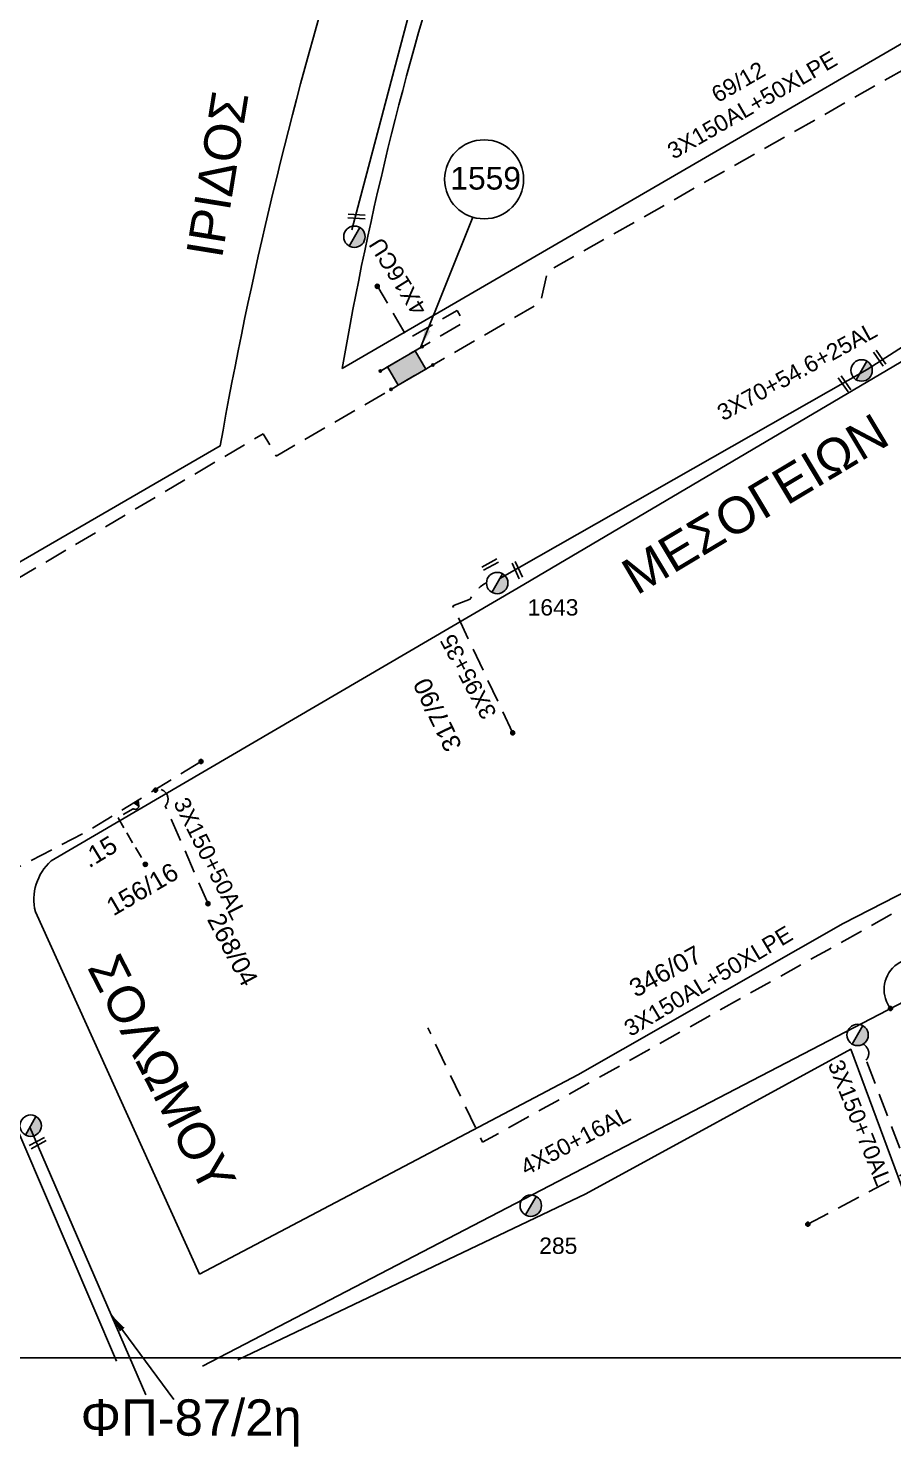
# Model space of a CAD drawing. Header units: millimetres. Extents: x 938 to 3112, y 793 to 1825.
# Drawn here: x 1384.3 to 1479.4, y 794.6 to 950.7 of the extents above; entities that cross this region are included whole.
import ezdxf
from ezdxf.enums import TextEntityAlignment as Align

# ---------------------------------------------------------------- set-up
doc = ezdxf.new("R2010")
doc.units = ezdxf.units.MM
doc.linetypes.add('DASHED', pattern=[19.05, 12.7, -6.35])
for name, color, linetype in [('Link Box 4 Διευθύνσεων', 7, 'Continuous'), ('Pillar OTE', 7, 'Continuous'), ('Άγνωστα', 7, 'Continuous'), ('Γέφυρες Εναερίου Δικτύου', 7, 'Continuous'), ('Γυμνά εναέρια ΧΤ και ΦΟΠ (3Φ)   4x50+16AL', 7, 'Continuous'), ('Επιγραφές - Σχήματα', 7, 'Continuous'), ('Καλώδια ΧΤ   2x6AL', 7, 'DASHED'), ('Καλώδια ΧΤ   3x150+50AL', 7, 'DASHED'), ('Καλώδια ΧΤ   3x150+70AL', 7, 'DASHED'), ('Καλώδια ΧΤ   3x150AL+50XLPE', 7, 'DASHED'), ('Καλώδια ΧΤ   3x95+35CU', 7, 'DASHED'), ('Καλώδια ΧΤ 4Χ16 CU', 7, 'Continuous'), ('Μηχανική τομή', 7, 'Continuous'), ('Στύλος ΦΜ', 7, 'Continuous'), ('Στύλος ΦΜ @ 1', 7, 'Continuous'), ('Συνδέσεις', 7, 'Continuous'), ('Συνεστραμμένα ΧΤ   3x70+54.6+25AL', 7, 'SYN_LINE'), ('Υπόβαθρο ΔΕΗ', 7, 'Continuous'), ('Υπόγεια Καλώδια Δικτύου ΧΤ   .15', 7, 'DASHED')]:
    doc.layers.add(name, color=color, linetype=linetype)
doc.styles.get("Standard").update_dxf_attribs({"font": 'arial.ttf'})
doc.linetypes.add('SYN_LINE', pattern='A,0.5,-0.0001,["/\\/\\/\\/",Standard,S=0.1,R=0,X=0,Y=-0.05],-0.25', length=0.7501)
doc.dimstyles.new('ISO-25', dxfattribs={"dimtxt": 2.5, "dimasz": 2.5, "dimexe": 1.25, "dimexo": 0.625, "dimtad": 1, "dimtxsty": 'Standard', "dimcen": 2.5, "dimaunit": 2, "dimazin": 0, "dimtfac": 1, "dimtmove": 0, "dimatfit": 3, "dimfxl": 1, "dimarcsym": 0})

# ---------------------------------------------------------------- blocks, each defined once
blk = doc.blocks.new('ΥΠΑΡΧΩΝ ΤΣΙΜΕΝΤΕΝΙΟΣ ΣΤΥΛΟΣ')
at = {"layer": 'Στύλος ΦΜ'}
blk.add_hatch(color=256, dxfattribs=at).paths.add_polyline_path([(-1.29, -2.28, 0.574793), (2.62, 0, 0.268822), (1.3, 2.27)])
blk.add_line((-1.29, -2.28), (1.3, 2.27), dxfattribs=at)
blk.add_circle((0, 0), 2.62, dxfattribs=at)
at = {"layer": 'Στύλος ΦΜ', "flags": 4}
for tag, p in [('ΑΡΙΘΜΟΣ', (-4.68, 8.05)), ('ΤΥΠΟΣ', (-4.91, 3.03))]:
    blk.add_attdef(tag, p, '', height=4, dxfattribs=at)
blk = doc.blocks.new('ΜΗΧΑΝΙΚΗ ΤΟΜΗ')
at = {"layer": 'Μηχανική τομή', "ltscale": 40}
for p, q in [((-1.89, 0.78), (1.89, 0.78)), ((1.89, 0), (-1.89, 0))]:
    blk.add_line(p, q, dxfattribs=at)
blk = doc.blocks.new('_ΣΥΝΔΕΣΗ')
at = {"layer": 'Συνδέσεις', "linetype": 'SYN_LINE', "ltscale": 40}
blk.add_hatch(color=256, dxfattribs=at).paths.add_polyline_path([(0.5, -0.01, 1), (-0.5, -0.01, 1)])
at = {"layer": 'Συνδέσεις'}
blk.add_circle((0, -0.01), 0.5, dxfattribs=at)
blk = doc.blocks.new('LINK BOX 4 ΑΝΑΧΩΡΗΣΕΩΝ_')
at = {"layer": 'Link Box 4 Διευθύνσεων', "ltscale": 40}
for points in [[(-5.33, -0.25, 1), (-5.33, 0.25, 1)], [(-3.54, 0), (-3.54, -4.67), (3.54, -4.67), (3.54, 0)], [(5.33, -0.25, 1), (5.33, 0.25, 1)], [(-5.33, -4.92, 1), (-5.33, -4.42, 1)], [(5.33, -4.92, 1), (5.33, -4.42, 1)]]:
    blk.add_hatch(color=256, dxfattribs=at).paths.add_polyline_path(points)
for p, q in [((-3.54, 0), (-5.33, 0)), ((5.33, 0), (3.54, 0)), ((-3.54, -4.67), (-5.33, -4.67)), ((5.33, -4.67), (3.54, -4.67))]:
    blk.add_line(p, q, dxfattribs=at)
blk.add_lwpolyline([(-3.54, -4.67), (-3.54, 0), (3.54, 0), (3.54, -4.67)], close=True, dxfattribs=at)
for centre in [(-5.33, 0), (5.33, 0), (-5.33, -4.67), (5.33, -4.67)]:
    blk.add_circle(centre, 0.252, dxfattribs=at)

msp = doc.modelspace()

# ---------------------------------------------------------------- hatches: boundary and pattern name
at = {"layer": 'Pillar OTE', "ltscale": 40}
h = msp.add_hatch(color=256, dxfattribs=at)
h.dxf.hatch_style = 1
h.paths.add_polyline_path([(1395.93, 865.5), (1396.47, 865.14), (1396.41, 865.79)])

# ---------------------------------------------------------------- linework, layer by layer
msp.add_lwpolyline([(1396.41, 865.79), (1396.47, 865.14), (1395.93, 865.5), (1396.41, 865.79)], dxfattribs=at)
at = {"layer": 'Άγνωστα', "color": 27, "linetype": 'DASHED', "ltscale": 0.1}
msp.add_lwpolyline([(1396.47, 865.14, -0.559278), (1395.85, 864.84), (1394.18, 863.85), (1397.18, 858.72)], format="xyb", dxfattribs=at)
at = {"layer": 'Γέφυρες Εναερίου Δικτύου', "color": 30, "flags": 128}
msp.add_lwpolyline([(1397.24, 800.35), (1384.46, 829.78)], dxfattribs=at)
at = {"layer": 'Γυμνά εναέρια ΧΤ και ΦΟΠ (3Φ)   4x50+16AL', "color": 27, "ltscale": 20, "flags": 128}
msp.add_lwpolyline([(1502.48, 865.85), (1493.51, 856.96), (1481.69, 844.15), (1403.47, 803.51)], dxfattribs=at)
at = {"layer": 'Επιγραφές - Σχήματα'}
msp.add_lwpolyline([(974.02, 1807.96), (2963.81, 1807.96), (2963.81, 804.4), (974.02, 804.4)], close=True, dxfattribs=at)
at = {"layer": 'Επιγραφές - Σχήματα', "linetype": 'Continuous', "ltscale": 0.2}
msp.add_circle((1434.47, 934.12), 4.35, dxfattribs=at)
msp.add_arc((1481.95, 844.94), 3.45, 43.2, 219.1443, dxfattribs=at)
at = {"layer": 'Καλώδια ΧΤ   2x6AL', "color": 62, "linetype": 'SYN_LINE', "ltscale": 20, "flags": 128}
msp.add_lwpolyline([(1419.91, 928.56), (1430.05, 966.86), (1442.7, 1007.12), (1455.31, 1048.29), (1463.18, 1084.7), (1474.52, 1117.51)], dxfattribs=at)
at = {"layer": 'Καλώδια ΧΤ   3x150+50AL', "color": 27, "linetype": 'DASHED', "ltscale": 0.2, "flags": 128}
msp.add_lwpolyline([(1404.1, 854.38), (1399.38, 865.15, 0.760238), (1398.29, 866.96, 0.529413)], format="xyb", dxfattribs=at)
at = {"layer": 'Καλώδια ΧΤ   3x150+70AL', "color": 27, "linetype": 'DASHED', "ltscale": 0.2, "flags": 128}
msp.add_lwpolyline([(1470.09, 819.11), (1481.19, 824.98), (1476.53, 837.18)], dxfattribs=at)
at = {"layer": 'Καλώδια ΧΤ   3x150+70AL', "color": 27, "linetype": 'DASHED', "ltscale": 0.2}
msp.add_arc((1475.68, 837.93), 1.13, 318.2666, 63.6853, dxfattribs=at)
at = {"layer": 'Καλώδια ΧΤ   3x150AL+50XLPE', "color": 151, "linetype": 'DASHED', "ltscale": 0.2, "flags": 128}
msp.add_lwpolyline([(1509.93, 863.33, -0.520201), (1505.96, 862.87, 0.304436), (1503.85, 863.42, -0.17037), (1498.97, 863.42, 0.17037), (1497.61, 863.42), (1434.31, 828.13), (1428.27, 840.73)], format="xyb", dxfattribs=at)
at = {"layer": 'Καλώδια ΧΤ   3x95+35CU', "color": 1, "linetype": 'DASHED', "ltscale": 0.2, "flags": 128}
msp.add_lwpolyline([(1437.6, 873.22), (1431.02, 887.17), (1432.92, 887.9, -0.162457), (1434.73, 889.7, -0.162457)], format="xyb", dxfattribs=at)
at = {"layer": 'Καλώδια ΧΤ 4Χ16 CU', "color": 7, "linetype": 'DASHED', "ltscale": 0.2, "flags": 128}
msp.add_lwpolyline([(1423.05, 913.01), (1427.65, 915.7), (1432.21, 918.36), (1431.51, 919.68), (1426.1, 916.58), (1422.77, 922.28)], dxfattribs=at)
at = {"layer": 'Συνεστραμμένα ΧΤ   3x70+54.6+25AL', "color": 1, "linetype": 'SYN_LINE', "ltscale": 20, "flags": 128}
msp.add_lwpolyline([(1489.15, 921.22), (1476.64, 913.19), (1436.21, 890.19)], dxfattribs=at)
at = {"layer": 'Υπόβαθρο ΔΕΗ', "flags": 128}
for points in [[(968.38, 1262.3), (1005.47, 1287.97), (1014.92, 1295.64, -0.130124), (1034.24, 1303.02), (1175.39, 1294.7, -0.110076), (1201.96, 1285.33), (1304.22, 1218.33), (1384.98, 1168.46), (1393.57, 1163.42, 0.165982), (1435.91, 1153.55), (1472.6, 1165.05), (1488.44, 1174, -0.021018), (1470.61, 1112.18, -0.014819), (1448.44, 1053.13, 0.028235), (1433.99, 1007.54, -0.000628), (1418.67, 960, 0.029886), (1405.42, 904.78), (1297.7, 842.37), (1280.84, 831.49), (1256.36, 814.91), (1238.89, 804.31)], [(968.38, 1262.3), (1005.47, 1287.97), (1014.92, 1295.64, -0.130124), (1034.24, 1303.02), (1175.39, 1294.7, -0.110076), (1201.96, 1285.33), (1304.22, 1218.33), (1384.98, 1168.46), (1393.57, 1163.42, 0.165982), (1435.91, 1153.55), (1472.6, 1165.05), (1488.44, 1174, -0.021018), (1470.61, 1112.18, -0.014819), (1448.44, 1053.13, 0.028235), (1433.99, 1007.54, -0.000628), (1418.67, 960, 0.029886), (1405.42, 904.78), (1297.7, 842.37), (1280.84, 831.49), (1256.36, 814.91), (1238.89, 804.31)], [(1418.85, 913.28), (1525.88, 975.48), (1524.95, 980.81), (1537.47, 1044.15), (1542.92, 1070.54), (1516.42, 1075.32), (1518.48, 1084.66), (1544.52, 1079.51), (1552.69, 1115.16), (1517.82, 1121.04), (1512.01, 1088.63), (1503.77, 1089.88), (1514.57, 1150.13), (1520.98, 1183.71), (1500.46, 1179.08, -0.024804), (1477.56, 1100.35, 0.005729), (1457.53, 1046.26, 0.038416), (1443.69, 1002.46, -0.017722), (1431.62, 964.47, 0.03706), (1418.85, 913.28, 4.343855)], [(1418.85, 913.28), (1525.88, 975.48), (1524.95, 980.81), (1537.47, 1044.15), (1542.92, 1070.54), (1516.42, 1075.32), (1518.48, 1084.66), (1544.52, 1079.51), (1552.69, 1115.16), (1517.82, 1121.04), (1512.01, 1088.63), (1503.77, 1089.88), (1514.57, 1150.13), (1520.98, 1183.71), (1500.46, 1179.08, -0.024804), (1477.56, 1100.35, 0.005729), (1457.53, 1046.26, 0.038416), (1443.69, 1002.46, -0.017722), (1431.62, 964.47, 0.03706), (1418.85, 913.28, 4.343855)], [(1403.13, 813.61), (1385.08, 853.5, -0.276708), (1386.81, 859.1), (1438.21, 889.15), (1489.14, 919.22), (1509.07, 870.18), (1473.99, 852.2), (1444.79, 835.55), (1403.13, 813.61)], [(1403.13, 813.61), (1385.08, 853.5, -0.276708), (1386.81, 859.1), (1438.21, 889.15), (1489.14, 919.22), (1509.07, 870.18), (1473.99, 852.2), (1444.79, 835.55), (1403.13, 813.61)]]:
    msp.add_lwpolyline(points, format="xyb", dxfattribs=at)
for points in [[(1325.44, 805.45), (1319.47, 819.17), (1371.32, 848.88), (1375.72, 846.68), (1393.99, 804.04)], [(1325.44, 805.45), (1319.47, 819.17), (1371.32, 848.88), (1375.72, 846.68), (1393.99, 804.04)], [(1407.37, 804.2), (1445.65, 822.46), (1474.83, 838.37), (1485.74, 808.98)], [(1407.37, 804.2), (1445.65, 822.46), (1474.83, 838.37), (1485.74, 808.98)]]:
    msp.add_lwpolyline(points, dxfattribs=at)
at = {"layer": 'Υπόγεια Καλώδια Δικτύου ΧΤ   .15', "color": 30, "linetype": 'DASHED', "ltscale": 0.2, "flags": 128}
msp.add_lwpolyline([(1364.4, 846.91), (1360.21, 844.72), (1358.9, 847.73), (1373.93, 855.87), (1364.58, 876.94), (1364.58, 876.94), (1363.78, 878.75), (1410.15, 906.12), (1411.59, 903.65), (1440.7, 920.58), (1441.44, 923.97), (1464.94, 937.29), (1490.4, 951.71), (1514.07, 965.13), (1516.01, 964.21), (1518.76, 965.82)], dxfattribs=at)
at = {"layer": 'Υπόγεια Καλώδια Δικτύου ΧΤ   .15', "color": 27, "linetype": 'DASHED', "ltscale": 0.2, "flags": 128}
msp.add_lwpolyline([(1403.26, 870.02), (1390.95, 862.43), (1374.51, 853.91), (1372.74, 853.78), (1367.81, 851.62)], dxfattribs=at)

# ---------------------------------------------------------------- block references
at = {"layer": 'Link Box 4 Διευθύνσεων', "xscale": 0.5, "yscale": 0.5, "zscale": 0.5, "rotation": 30.26828039201814}
msp.add_blockref('LINK BOX 4 ΑΝΑΧΩΡΗΣΕΩΝ_', (1425.35, 914.36), dxfattribs=at)
at = {"layer": 'Μηχανική τομή'}
for p, xscale, yscale, zscale, rotation in [((1420.42, 929.83), 0.499999999999952, 0.499999999999952, 0.499999999999952, 356.8820840265362), ((1477.85, 914.32), 0.4999999999999499, 0.4999999999999499, 0.4999999999999499, 304.5429957508914), ((1473.99, 911.5), 0.4999999999999499, 0.4999999999999499, 0.4999999999999499, 304.5429957508914), ((1435.23, 891.55), 0.4999999999999852, 0.4999999999999852, 0.4999999999999852, 28.13347519837054), ((1437.94, 891.02), 0.500000000000051, 0.500000000000051, 0.500000000000051, 294.3175626862633), ((1385.43, 827.87), 0.4999999999999852, 0.4999999999999852, 0.4999999999999852, 28.13347519837054)]:
    msp.add_blockref('ΜΗΧΑΝΙΚΗ ΤΟΜΗ', p, dxfattribs=dict(at, xscale=xscale, yscale=yscale, zscale=zscale, rotation=rotation))
at = {"layer": 'Στύλος ΦΜ @ 1', "ltscale": 40, "xscale": 0.4499999999998181, "yscale": 0.4499999999998181, "zscale": 0.4499999999998181}
for p in [(1420.2, 927.8), (1420.2, 927.8), (1476.02, 913.08), (1476.02, 913.08), (1475.58, 839.95)]:
    msp.add_blockref('ΥΠΑΡΧΩΝ ΤΣΙΜΕΝΤΕΝΙΟΣ ΣΤΥΛΟΣ', p, dxfattribs=at)
at = {"layer": 'Στύλος ΦΜ @ 1', "ltscale": 40}
ref = msp.add_blockref('ΥΠΑΡΧΩΝ ΤΣΙΜΕΝΤΕΝΙΟΣ ΣΤΥΛΟΣ', (1435.91, 889.68), dxfattribs=dict(at, xscale=0.4499999999998181, yscale=0.4499999999998181, zscale=0.4499999999998181))
ref.add_attrib('ΤΥΠΟΣ', '1643', (1439.26, 886.11), dxfattribs={"layer": 'Στύλος ΦΜ', "height": 1.8, "flags": 4})
ref = msp.add_blockref('ΥΠΑΡΧΩΝ ΤΣΙΜΕΝΤΕΝΙΟΣ ΣΤΥΛΟΣ', (1435.91, 889.68), dxfattribs=dict(at, xscale=0.4499999999998181, yscale=0.4499999999998181, zscale=0.4499999999998181))
ref.add_attrib('ΤΥΠΟΣ', '1643', (1439.26, 886.11), dxfattribs={"layer": 'Στύλος ΦΜ', "height": 1.8, "flags": 4})
ref = msp.add_blockref('ΥΠΑΡΧΩΝ ΤΣΙΜΕΝΤΕΝΙΟΣ ΣΤΥΛΟΣ', (1384.56, 829.96), dxfattribs=dict(at, xscale=0.4499999999998181, yscale=0.4499999999998181, zscale=0.4499999999998181))
ref.add_attrib('ΤΥΠΟΣ', '1355', (1376.14, 825.98), dxfattribs={"layer": 'Στύλος ΦΜ', "height": 1.8, "flags": 4})
ref = msp.add_blockref('ΥΠΑΡΧΩΝ ΤΣΙΜΕΝΤΕΝΙΟΣ ΣΤΥΛΟΣ', (1439.61, 821.16), dxfattribs=dict(at, xscale=0.4499999999998181, yscale=0.4499999999998181, zscale=0.4499999999998181))
ref.add_attrib('ΤΥΠΟΣ', '285', (1440.54, 815.85), dxfattribs={"layer": 'Στύλος ΦΜ', "height": 1.8, "flags": 4})
at = {"layer": 'Συνδέσεις', "xscale": 0.4500000000000455, "yscale": 0.4500000000000455, "zscale": 0.4500000000000455}
for p in [(1422.71, 922.35), (1437.62, 873.2), (1403.32, 870.05), (1398.3, 866.89), (1397.18, 858.72), (1404.07, 854.4), (1479.2, 842.86), (1470.1, 819.12)]:
    msp.add_blockref('_ΣΥΝΔΕΣΗ', p, dxfattribs=at)

# ---------------------------------------------------------------- texts
at = {"layer": 'Γυμνά εναέρια ΧΤ και ΦΟΠ (3Φ)   4x50+16AL'}
msp.add_text('4X50+16AL', height=1.8, rotation=27.9284, dxfattribs=at).set_placement((1444.51, 828.32), align=Align.MIDDLE)
at = {"layer": 'Επιγραφές - Σχήματα', "linetype": 'DASHED', "ltscale": 0.2, "attachment_point": 1}
for s, insert, char_height, width, rotation in [('ΙΡΙΔΟΣ', (1401.66, 925.95), 4, 17.2922, 80.7694), ('ΜΕΣΟΓΕΙΩΝ', (1449.21, 891.71), 4, 17.2922, 30.8979), ('317/90', (1430.28, 870.89), 2, 17.7581, 115.7365), ('156/16', (1392.65, 854.71), 2, 17.7581, 30.312), ('268/04', (1405.7, 853.6), 2, 17.7581, 297.7202), ('346/07', (1450.2, 845.77), 2, 17.7581, 28.8044), ('ΣΟΛΩΜΟΥ', (1394.28, 849.24), 4, 17.2922, 297.2274)]:
    msp.add_mtext(s, dxfattribs=dict(at, insert=insert, char_height=char_height, width=width, rotation=rotation))
at = {"layer": 'Επιγραφές - Σχήματα', "linetype": 'Continuous', "ltscale": 0.2, "insert": (1430.76, 935.49), "char_height": 2.5, "width": 18.8163, "attachment_point": 1}
msp.add_mtext('1559', dxfattribs=at)
at = {"layer": 'Επιγραφές - Σχήματα', "linetype": 'DASHED', "ltscale": 0.2, "insert": (1390.05, 799.84), "char_height": 4, "width": 17.2922, "attachment_point": 1}
msp.add_mtext('ΦΠ-87/2η', dxfattribs=at)
at = {"layer": 'Καλώδια ΧΤ   3x150+50AL', "ltscale": 0.2}
for s, rotation, p in [('4X16CU', 122.0299, (1424.98, 923.4)), ('3X150+50AL', 296.5869, (1404.3, 859.37))]:
    msp.add_text(s, height=1.8, rotation=rotation, dxfattribs=at).set_placement(p, align=Align.MIDDLE)
at = {"layer": 'Καλώδια ΧΤ   3x150+70AL', "ltscale": 0.2}
msp.add_text('3X150+70AL', height=1.8, rotation=291.7856, dxfattribs=at).set_placement((1475.82, 830.3), align=Align.MIDDLE)
at = {"layer": 'Καλώδια ΧΤ   3x150AL+50XLPE', "ltscale": 0.2}
for s, rotation, p in [('3X150AL+50XLPE', 30.0542, (1463.97, 942.31)), ('69/12', 30.0542, (1462.43, 944.87)), ('3X150AL+50XLPE', 30.9397, (1459.14, 845.89))]:
    msp.add_text(s, height=1.8, rotation=rotation, dxfattribs=at).set_placement(p, align=Align.MIDDLE)
at = {"layer": 'Καλώδια ΧΤ   3x95+35CU', "ltscale": 0.2}
msp.add_text('3X95+35', height=1.8, rotation=118.1842, dxfattribs=at).set_placement((1432.72, 879.37), align=Align.MIDDLE)
at = {"layer": 'Συνεστραμμένα ΧΤ   3x70+54.6+25AL', "ltscale": 20}
msp.add_text('3X70+54.6+25AL', height=1.8, rotation=28.8635, dxfattribs=at).set_placement((1468.91, 912.99), align=Align.MIDDLE)
at = {"layer": 'Υπόγεια Καλώδια Δικτύου ΧΤ   .15', "linetype": 'DASHED', "ltscale": 0.2, "insert": (1389.95, 859.97), "char_height": 2, "width": 17.7581, "attachment_point": 1, "rotation": 31.4619}
msp.add_mtext('.15', dxfattribs=at)

# ---------------------------------------------------------------- leaders
at = {"layer": 'Επιγραφές - Σχήματα', "ltscale": 40}
for points in [[(1427.52, 915.69), (1433.24, 929.95)], [(1393.44, 809.12), (1400.31, 799.84)]]:
    msp.add_leader(points, dimstyle='ISO-25', override={"dimasz": 2, "dimtad": 0}, dxfattribs=at)

doc.saveas('drawing.dxf')
